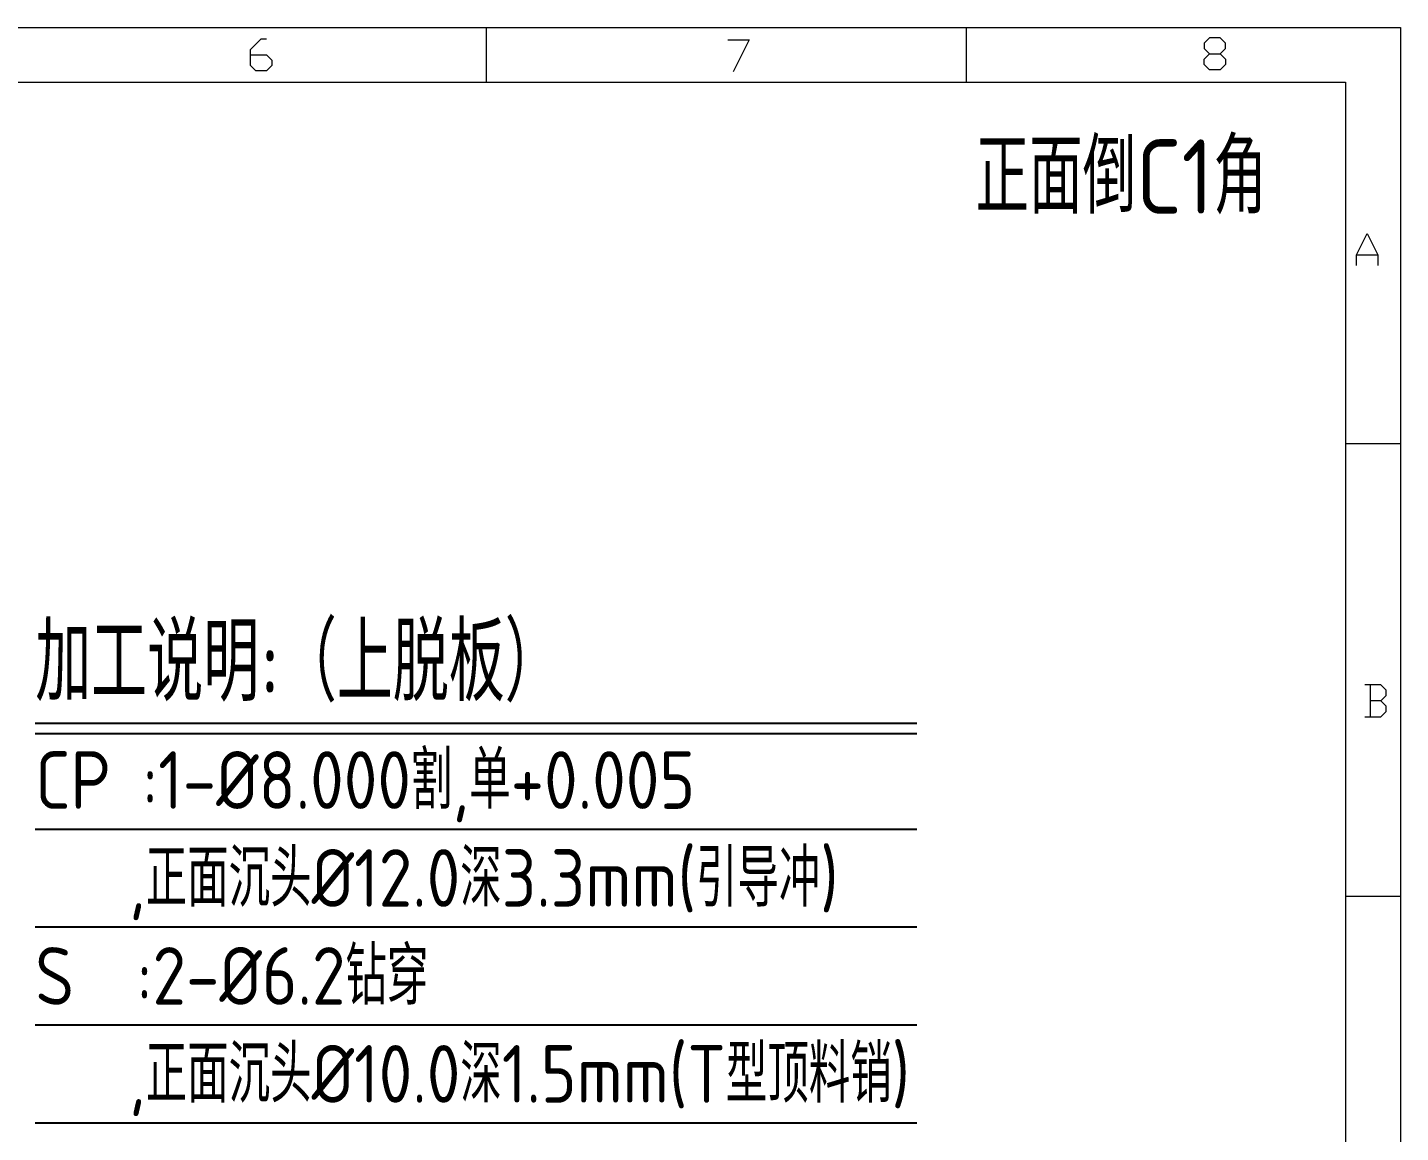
# Model space of a CAD drawing. Header units: millimetres. Extents: x 88508 to 142116, y -5268 to 20283.
# Drawn here: x 101330.3 to 101449.4, y 4042.8 to 4138.7 of the extents above; entities that cross this region are included whole.
import ezdxf
from ezdxf.enums import TextEntityAlignment as Align

# ---------------------------------------------------------------- set-up
doc = ezdxf.new("R2010")
doc.units = ezdxf.units.MM
doc.layers.add('DIM', color=4, linetype='Continuous')
doc.layers.add('TEXT', color=4, linetype='Continuous')
doc.styles.add('gbenor', font='gbenor.shx', dxfattribs={"bigfont": 'gbcbig.shx'})
doc.styles.add('GBENOR_', font='gbenor.shx', dxfattribs={"bigfont": 'gbcbig'})
doc.styles.add('TXT', font='txt.shx', dxfattribs={"width": 0.8, "bigfont": 'ctxt.shx'})

# ---------------------------------------------------------------- blocks, each defined once
blk = doc.blocks.new('U40')
at = {"color": 254, "lineweight": 18}
for p, q in [((0, 1783.49), (2530.21, 1783.49)), ((1913.09, 1783.49), (1913.09, 1746.46)), ((2237.08, 1783.49), (2237.08, 1746.46)), ((2530.21, 1783.49), (2530.21, 0)), ((37.03, 1746.46), (2493.18, 1746.46)), ((2493.18, 1746.46), (2493.18, 37.03)), ((2493.18, 1502.7), (2530.21, 1502.7)), ((2493.18, 1197.22), (2530.21, 1197.22))]:
    blk.add_line(p, q, dxfattribs=at)
at = {"color": 92, "lineweight": 18}
for points in [[(1753.93, 1765.07), (1764.72, 1765.07), (1768.32, 1761.47), (1768.32, 1757.87), (1764.72, 1754.27), (1757.53, 1754.27), (1753.93, 1757.87), (1753.93, 1768.67), (1761.12, 1775.87), (1764.72, 1775.87)], [(2076.24, 1775.18), (2090.63, 1775.18), (2079.84, 1753.58)], [(2408.43, 1765.67), (2412.02, 1762.07), (2412.02, 1758.47), (2408.43, 1754.87), (2401.23, 1754.87), (2397.64, 1758.47), (2397.64, 1762.07), (2401.23, 1765.67), (2408.43, 1765.67), (2412.02, 1769.27), (2412.02, 1772.87), (2408.43, 1776.47), (2401.23, 1776.47), (2397.64, 1772.87), (2397.64, 1769.27), (2401.23, 1765.67)], [(2500.44, 1622.77), (2500.44, 1629.97), (2507.63, 1644.37), (2514.83, 1629.97), (2514.83, 1622.77)], [(2500.44, 1629.97), (2514.83, 1629.97)], [(2516.93, 1329.01), (2520.53, 1332.61), (2520.53, 1336.21), (2516.93, 1339.81), (2506.14, 1339.81)], [(2509.74, 1339.81), (2509.74, 1318.21)], [(2506.14, 1318.21), (2516.93, 1318.21), (2520.53, 1321.81), (2520.53, 1325.41), (2516.93, 1329.01), (2509.74, 1329.01)]]:
    blk.add_lwpolyline(points, dxfattribs=at)
at = {"lineweight": 18, "style": 'GBENOR_'}
blk.add_attdef('文档路径', (2125.95, 386.89), '', height=17.76, dxfattribs=at)
at = {"lineweight": 20, "style": 'TXT'}
for tag, height, p in [('18-**-**', 16.35, (1866.64, 256.17)), ('客户名称', 16.13, (1741.09, 133.98, 0)), ('料厚:', 16.13, (1741.26, 93.16, 0))]:
    blk.add_attdef(tag, text='', height=height, dxfattribs=at).set_placement(p, align=Align.MIDDLE)
for tag, p, height, width in [('3', (2234.72, 206.9), 15.83, 0.7), ('4', (2234.72, 167.41), 15.83, 0.7), ('核准日期', (2041.07, 124.18, 0), 16.13, 0.68), ('设计日期', (2041.07, 84.45, 0), 16.13, 0.68), ('1', (2251.89, 85.86), 14.61, 0.7), ('绘图日期', (2040.91, 46.43, 0), 16.13, 0.68), ('2', (2234.96, 49.23), 14.61, 0.7)]:
    blk.add_attdef(tag, p, '', height=height, dxfattribs=dict(at, width=width))
for tag, p, height in [('88888', (1850.91, 207.46), 14.86), ('材质:', (1691.18, 167.99, 0), 16.13), ('核准', (1869.36, 127.52, 0), 16.13), ('设计', (1868.77, 88.3, 0), 16.13), ('绘图', (1868.24, 49.08, 0), 16.13)]:
    blk.add_attdef(tag, p, '', height=height, dxfattribs=at)

msp = doc.modelspace()

# ---------------------------------------------------------------- linework, layer by layer
at = {"layer": 'DIM', "color": 8}
for p, q in [((101330.933, 4078.268), (101407.447, 4078.268)), ((101330.933, 4077.393), (101407.447, 4077.393)), ((101330.933, 4069.093), (101407.447, 4069.093)), ((101330.933, 4060.593), (101407.447, 4060.593)), ((101330.933, 4052.093), (101407.447, 4052.093)), ((101330.933, 4043.593), (101407.447, 4043.593))]:
    msp.add_line(p, q, dxfattribs=at)

# ---------------------------------------------------------------- block references
at = {"ltscale": 3, "xscale": 0.1286023526423836, "yscale": 0.1286023526408614, "zscale": 0.1286023526410949}
msp.add_blockref('U40', (101124.046, 3909.301), dxfattribs=at)

# ---------------------------------------------------------------- texts
at = {"layer": 'DIM', "color": 4, "style": 'gbenor'}
for s, height, p in [('加工说明:（上脱板）', 6.75, (101330.933, 4080.193)), ('   ,正面沉头%%c12.0深3.3mm(引导冲)', 5, (101330.933, 4062.343)), ('S  :2-%%c6.2钻穿', 5, (101330.933, 4053.843)), ('   ,正面沉头%%c10.0深1.5mm(T型顶料销)', 5, (101330.933, 4045.343))]:
    msp.add_text(s, height=height, dxfattribs=at).set_placement(p)
at = {"layer": 'DIM', "color": 1, "style": 'gbenor'}
msp.add_text('CP :1-%%c8.000割,单+0.005', height=5, dxfattribs=at).set_placement((101330.933, 4070.843))
at = {"layer": 'TEXT', "color": 4, "lineweight": 18, "style": 'gbenor'}
msp.add_text('正面倒C1角', height=6.4521, dxfattribs=at).set_placement((101412.55, 4122.495))

doc.saveas('drawing.dxf')
